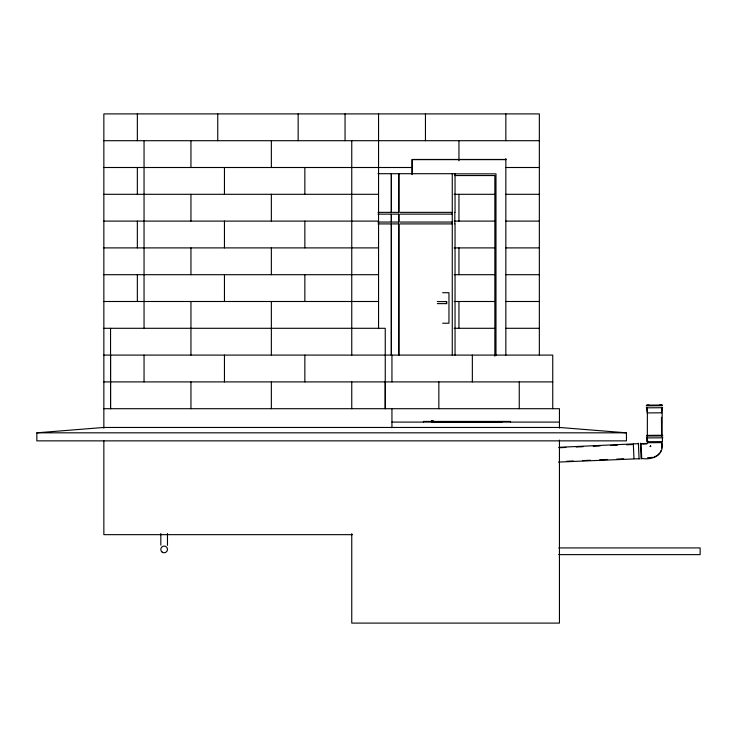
<?xml version="1.0" encoding="UTF-8"?>
<svg xmlns="http://www.w3.org/2000/svg" width="737" height="737" viewBox="0 0 737 737"><rect width="100%" height="100%" fill="white"/><g stroke="black" fill="none" stroke-linecap="round" stroke-linejoin="round"><path stroke-width="1.11" d="M110.55 355.096L110.55 408.703L110.55 328.297M385.248 381.904L385.248 408.703L385.248 328.297L103.853 328.297M661.605 447.995L661.642 442.624M661.43 412.812L661.826 407.718M662.259 407.718L662.019 436.074M431.348 421.186L431.596 420.707M660.343 451.91L660.923 450.666M432.969 421.518L432.905 420.827M659.606 453.08L657.708 455.079M431.532 420.689L432.214 420.514M656.593 455.89L654.087 457.041M558.987 447.304L638.408 443.674M652.752 457.373L647.648 457.705M431.394 421.5L432.582 421.739L432.988 420.993M36.85 432.822L103.853 427.46L559.447 427.46L626.45 432.822L626.45 440.864L36.85 440.864L36.85 432.822L626.45 432.822M640.637 443.757L646.92 443.444M642.756 444.061L646.948 443.849M641.383 458.423C652.411 460.284 664.369 455.512 662.047 442.624L647.362 442.725M559.005 447.737L565.869 447.442M576.168 446.99L583.022 446.696M593.322 446.244L600.185 445.94M610.476 445.489L617.339 445.194M626.487 444.798L633.35 444.494L633.949 458.35M566.477 461.298L573.34 460.993M582.488 460.597L590.494 460.247M599.642 459.851L607.647 459.501M616.795 459.096L623.659 458.801M558.489 462.081L639.062 458.727M649.233 405.129L646.644 405.147L662.241 405.037L659.652 405.055M662.388 405.709L646.22 405.82M646.229 407.828L662.683 407.718M661.614 412.812L647.132 412.913L646.662 407.828M647.381 412.913L647.326 441.712M646.902 435.383L662.397 435.272M646.423 436.018L662.885 435.908M646.441 437.916L662.904 437.806M103.853 140.703L539.346 140.703M505.849 159.459L412.047 159.459L412.047 174.199M505.849 159.625L412.25 159.625L412.25 174.568M103.853 167.502L412.047 167.502M505.849 167.502L539.346 167.502M377.998 173.702L455.042 173.702L455.042 212.357M454.6 173.849L495.983 173.849L495.983 355.17M454.554 175.553L494.849 175.553L494.849 356.137M103.853 194.301L378.551 194.301M454.167 194.301L494.555 194.301M505.849 194.301L539.346 194.301M377.998 212.357L391.43 212.357L391.43 173.702M392.36 212.357L398.92 212.357L398.92 173.702M400.191 212.357L452.269 212.357L452.269 173.702M377.998 214.117L391.43 214.117L391.43 222.049L377.998 222.049M392.36 214.117L398.92 214.117L398.92 222.049L392.36 222.049M400.191 214.117L452.269 214.117L452.269 222.049L400.191 222.049M103.853 221.1L378.551 221.1M454.167 221.1L494.555 221.1M505.849 221.1L539.346 221.1M377.998 223.91L391.43 223.91L391.43 355.05M392.36 223.91L398.92 223.91L398.92 355.05M400.191 223.91L452.269 223.91L452.269 355.05M103.853 247.899L378.551 247.899M454.167 247.899L494.555 247.899M505.849 247.899L539.346 247.899M103.853 274.698L378.551 274.698M454.167 274.698L494.555 274.698M505.849 274.698L539.346 274.698M442.67 292.709L448.962 292.709L448.962 323.221L442.67 323.221M103.853 301.497L378.551 301.497M437.345 301.599L446.742 301.599L446.742 303.626L437.345 303.626M454.167 301.497L494.555 301.497M505.849 301.497L539.346 301.497M454.167 328.297L494.555 328.297M505.849 328.297L539.346 328.297M103.853 355.096L552.75 355.096L552.75 408.703M103.853 381.904L552.75 381.904M103.853 408.703L559.447 408.703L559.447 428.169M432.149 421.831L501.833 421.831M391.946 422.098L559.447 422.098M352.36 534.657L103.853 534.657L103.853 440.763M558.812 547.923L700.15 547.923L700.15 554.629L558.655 554.629M432.149 420.495L432.831 420.707M647.095 407.828L647.464 411.891M641.089 443.554L641.743 458.607M640.398 443.177L641.089 459.05M638.389 443.259L639.08 459.142M633.332 444.061L633.35 444.494M662.416 437.806L662.443 441.601L646.948 441.712L646.92 437.916M661.457 417.243L661.586 436.074M647.759 441.712L647.768 442.725L647.326 437.916M559.447 440.1L559.447 623.097L351.752 623.097L351.752 533.671M539.346 355.096L539.346 113.903L103.853 113.903L103.853 428.169M519.253 381.904L519.253 408.703M510.538 422.098L510.538 421.426L423.443 421.426L423.443 422.098M505.849 113.903L505.849 140.703M505.849 158.566L505.849 355.096M501.833 421.426L501.833 422.098M472.353 355.096L472.353 381.904M458.948 140.703L458.948 160.804M458.948 194.301L458.948 221.1M458.948 247.899L458.948 274.698M458.948 301.497L458.948 328.297M455.042 223.91L455.042 355.05M454.83 212.357L454.83 223.91M452.094 212.357L452.094 214.117M452.094 222.049L452.094 223.91M446.493 301.599L446.493 303.626M438.847 381.904L438.847 408.703M432.149 421.426L432.149 422.098M425.452 113.903L425.452 140.703M398.735 173.702L398.735 212.357M398.735 214.117L398.735 222.049M398.735 223.91L398.735 355.05M391.946 355.096L391.946 381.904M391.946 408.703L391.946 427.681M391.255 173.702L391.255 212.357M391.255 214.117L391.255 222.049M391.255 223.91L391.255 355.05M378.551 113.903L378.551 328.601M351.752 140.703L351.752 355.096M351.752 381.904L351.752 408.703M345.054 113.903L345.054 140.703M304.851 167.502L304.851 194.301M304.851 221.1L304.851 247.899M304.851 274.698L304.851 301.497M304.851 355.096L304.851 381.904M298.153 113.903L298.153 140.703M271.354 140.703L271.354 167.502M271.354 194.301L271.354 221.1M271.354 247.899L271.354 274.698M271.354 301.497L271.354 355.096M271.354 381.904L271.354 408.703M224.453 167.502L224.453 194.301M224.453 221.1L224.453 247.899M224.453 274.698L224.453 301.497M224.453 355.096L224.453 381.904M217.747 113.903L217.747 140.703M190.947 140.703L190.947 167.502M190.947 194.301L190.947 221.1M190.947 247.899L190.947 274.698M190.947 301.497L190.947 355.096M190.947 381.904L190.947 408.703M167.474 533.514L167.474 545.408M160.823 533.487L160.823 545.122M144.047 140.703L144.047 328.297M144.047 355.096L144.047 381.904M137.349 113.903L137.349 140.703M137.349 167.502L137.349 194.301M137.349 221.1L137.349 247.899M137.349 274.698L137.349 301.497M650.633 445.848L649.97 446.539L650.697 446.558L650.633 445.848M162.158 552.096A3.353 3.353 0 0 0 167.474 549.784A3.353 3.353 0 0 0 162.813 546.329A3.353 3.353 0 0 0 162.158 552.096"/></g></svg>
